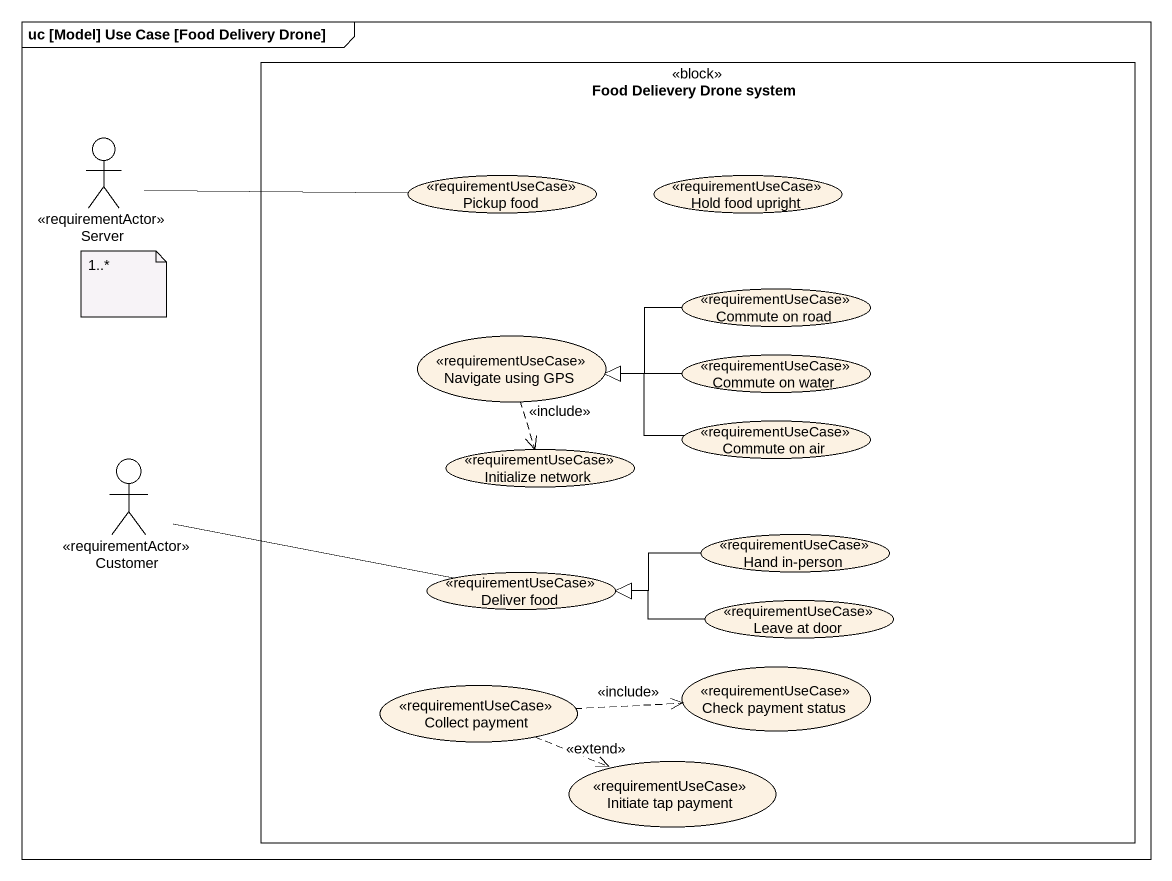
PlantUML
@startuml
mainframe uc [Model] Use Case [Food Delivery Drone]
rectangle "Food Delievery Drone system" as Food_Delievery_Drone_system <<block>> {
  usecase "Pickup food" as Pickup_food <<requirementUseCase>>
  usecase "Hold food upright" as Hold_food_upright <<requirementUseCase>>
  usecase "Commute on road" as Commute_on_road <<requirementUseCase>>
  usecase "Navigate using GPS" as Navigate_using_GPS <<requirementUseCase>>
  usecase "Commute on water" as Commute_on_water <<requirementUseCase>>
  usecase "Initialize network" as Initialize_network <<requirementUseCase>>
  usecase "Commute on air" as Commute_on_air <<requirementUseCase>>
  usecase "Deliver food" as Deliver_food <<requirementUseCase>>
  usecase "Hand in-person" as Hand_in_person <<requirementUseCase>>
  usecase "Leave at door" as Leave_at_door <<requirementUseCase>>
  usecase "Collect payment" as Collect_payment <<requirementUseCase>>
  usecase "Check payment status" as Check_payment_status <<requirementUseCase>>
  usecase "Initiate tap payment" as Initiate_tap_payment <<requirementUseCase>>
}
actor Server <<requirementActor>>
actor Customer <<requirementActor>>
Server -right- Pickup_food
Commute_on_road -left-|> Navigate_using_GPS
Navigate_using_GPS ..> Initialize_network : <<include>>
Commute_on_water -left-|> Navigate_using_GPS
Commute_on_air -left-|> Navigate_using_GPS
Customer -right- Deliver_food
Hand_in_person -left-|> Deliver_food
Leave_at_door -left-|> Deliver_food
Collect_payment .right.> Check_payment_status : <<include>>
Collect_payment .right.> Initiate_tap_payment : <<extend>>
note as N1
  1..*
end note
@enduml
